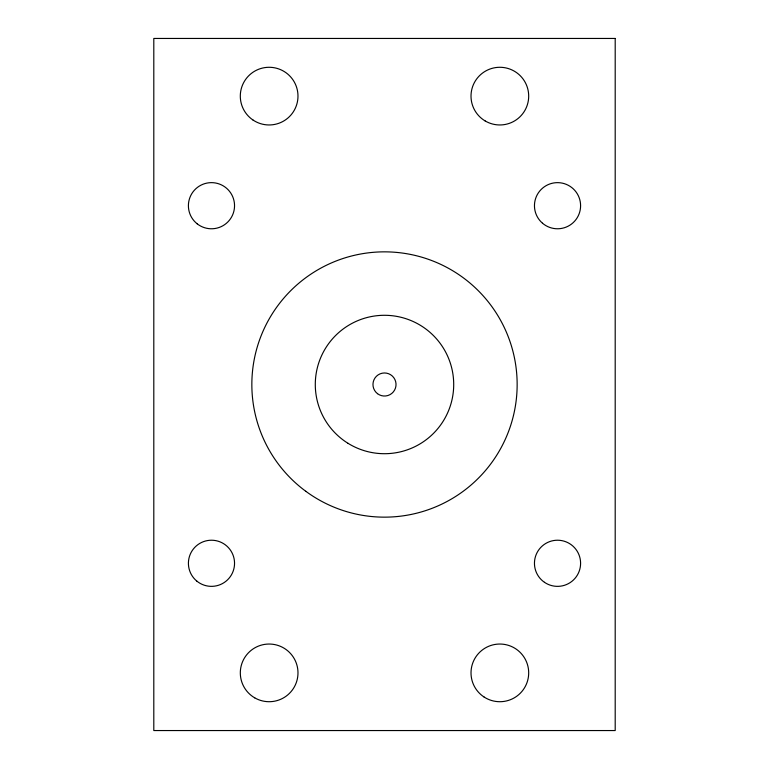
<?xml version="1.0" encoding="UTF-8"?>
<svg xmlns="http://www.w3.org/2000/svg" width="769" height="769" viewBox="0 0 769 769"><rect width="100%" height="100%" fill="white"/><g stroke="black" fill="none" stroke-linecap="round" stroke-linejoin="round"><path stroke-width="1.15" d="M615.2 38.45L153.8 38.45L153.8 730.55L615.2 730.55L615.2 38.45M253.001 120.022A28.838 28.838 0 0 0 297.911 98.163A28.838 28.838 0 0 0 256.529 70.19A28.838 28.838 0 0 0 253.001 120.022M485.085 120.896A28.838 28.838 0 0 0 528.688 96.529A28.838 28.838 0 0 0 485.777 70.95A28.838 28.838 0 0 0 485.085 120.896M254.731 697.848A28.838 28.838 0 0 0 297.988 672.875A28.838 28.838 0 0 0 254.731 647.902A28.838 28.838 0 0 0 254.731 697.848M484.114 697.041A28.838 28.838 0 0 0 528.649 674.423A28.838 28.838 0 0 0 486.796 647.162A28.838 28.838 0 0 0 484.114 697.041M197.191 223.827A23.07 23.07 0 0 0 234.305 209.014A23.07 23.07 0 0 0 202.92 184.281A23.07 23.07 0 0 0 197.191 223.827M196.787 581.076A23.07 23.07 0 0 0 234.228 567.118A23.07 23.07 0 0 0 203.42 541.674A23.07 23.07 0 0 0 196.787 581.076M542.501 223.212A23.07 23.07 0 0 0 580.201 209.966A23.07 23.07 0 0 0 549.873 183.945A23.07 23.07 0 0 0 542.501 223.212M544.462 582.306A23.07 23.07 0 0 0 580.528 565.09A23.07 23.07 0 0 0 547.586 542.472A23.07 23.07 0 0 0 544.462 582.306M305.745 491.247A132.653 132.653 0 0 0 516.316 399.332A132.653 132.653 0 0 0 331.439 262.921A132.653 132.653 0 0 0 305.745 491.247M347.982 443.29A69.21 69.21 0 0 0 453.672 386.73A69.21 69.21 0 0 0 351.837 323.48A69.21 69.21 0 0 0 347.982 443.29M377.502 393.67A11.535 11.535 0 0 0 395.939 385.971A11.535 11.535 0 0 0 380.059 373.859A11.535 11.535 0 0 0 377.502 393.67"/></g></svg>
